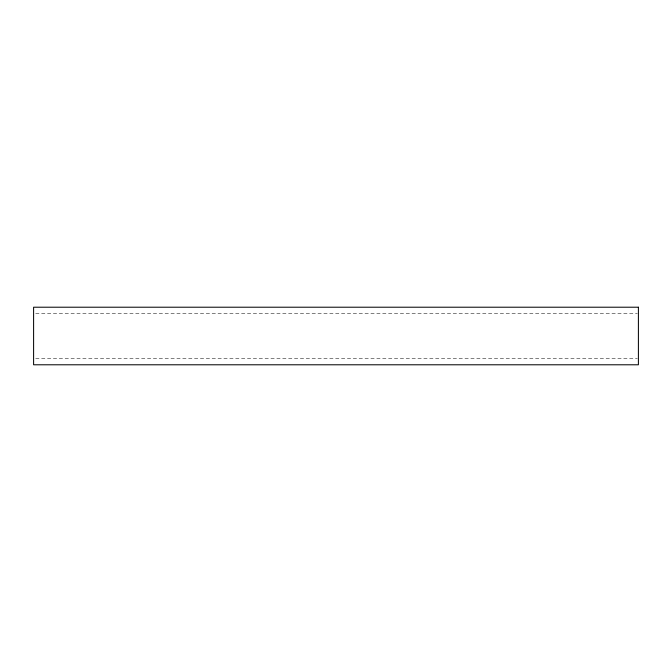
<?xml version="1.0" encoding="UTF-8"?>
<svg xmlns="http://www.w3.org/2000/svg" width="672" height="672" viewBox="0 0 672 672"><rect width="100%" height="100%" fill="white"/><g stroke="black" fill="none" stroke-linecap="round" stroke-linejoin="round"><path stroke-width="0.5" stroke-dasharray="3.36 2.52" d="M35.7 313.681L637.35 313.681M35.7 358.319L637.35 358.319"/><path stroke-width="1.01" d="M638.4 307.213L33.6 307.213L33.6 364.787L638.4 364.787L638.4 307.213"/></g></svg>
